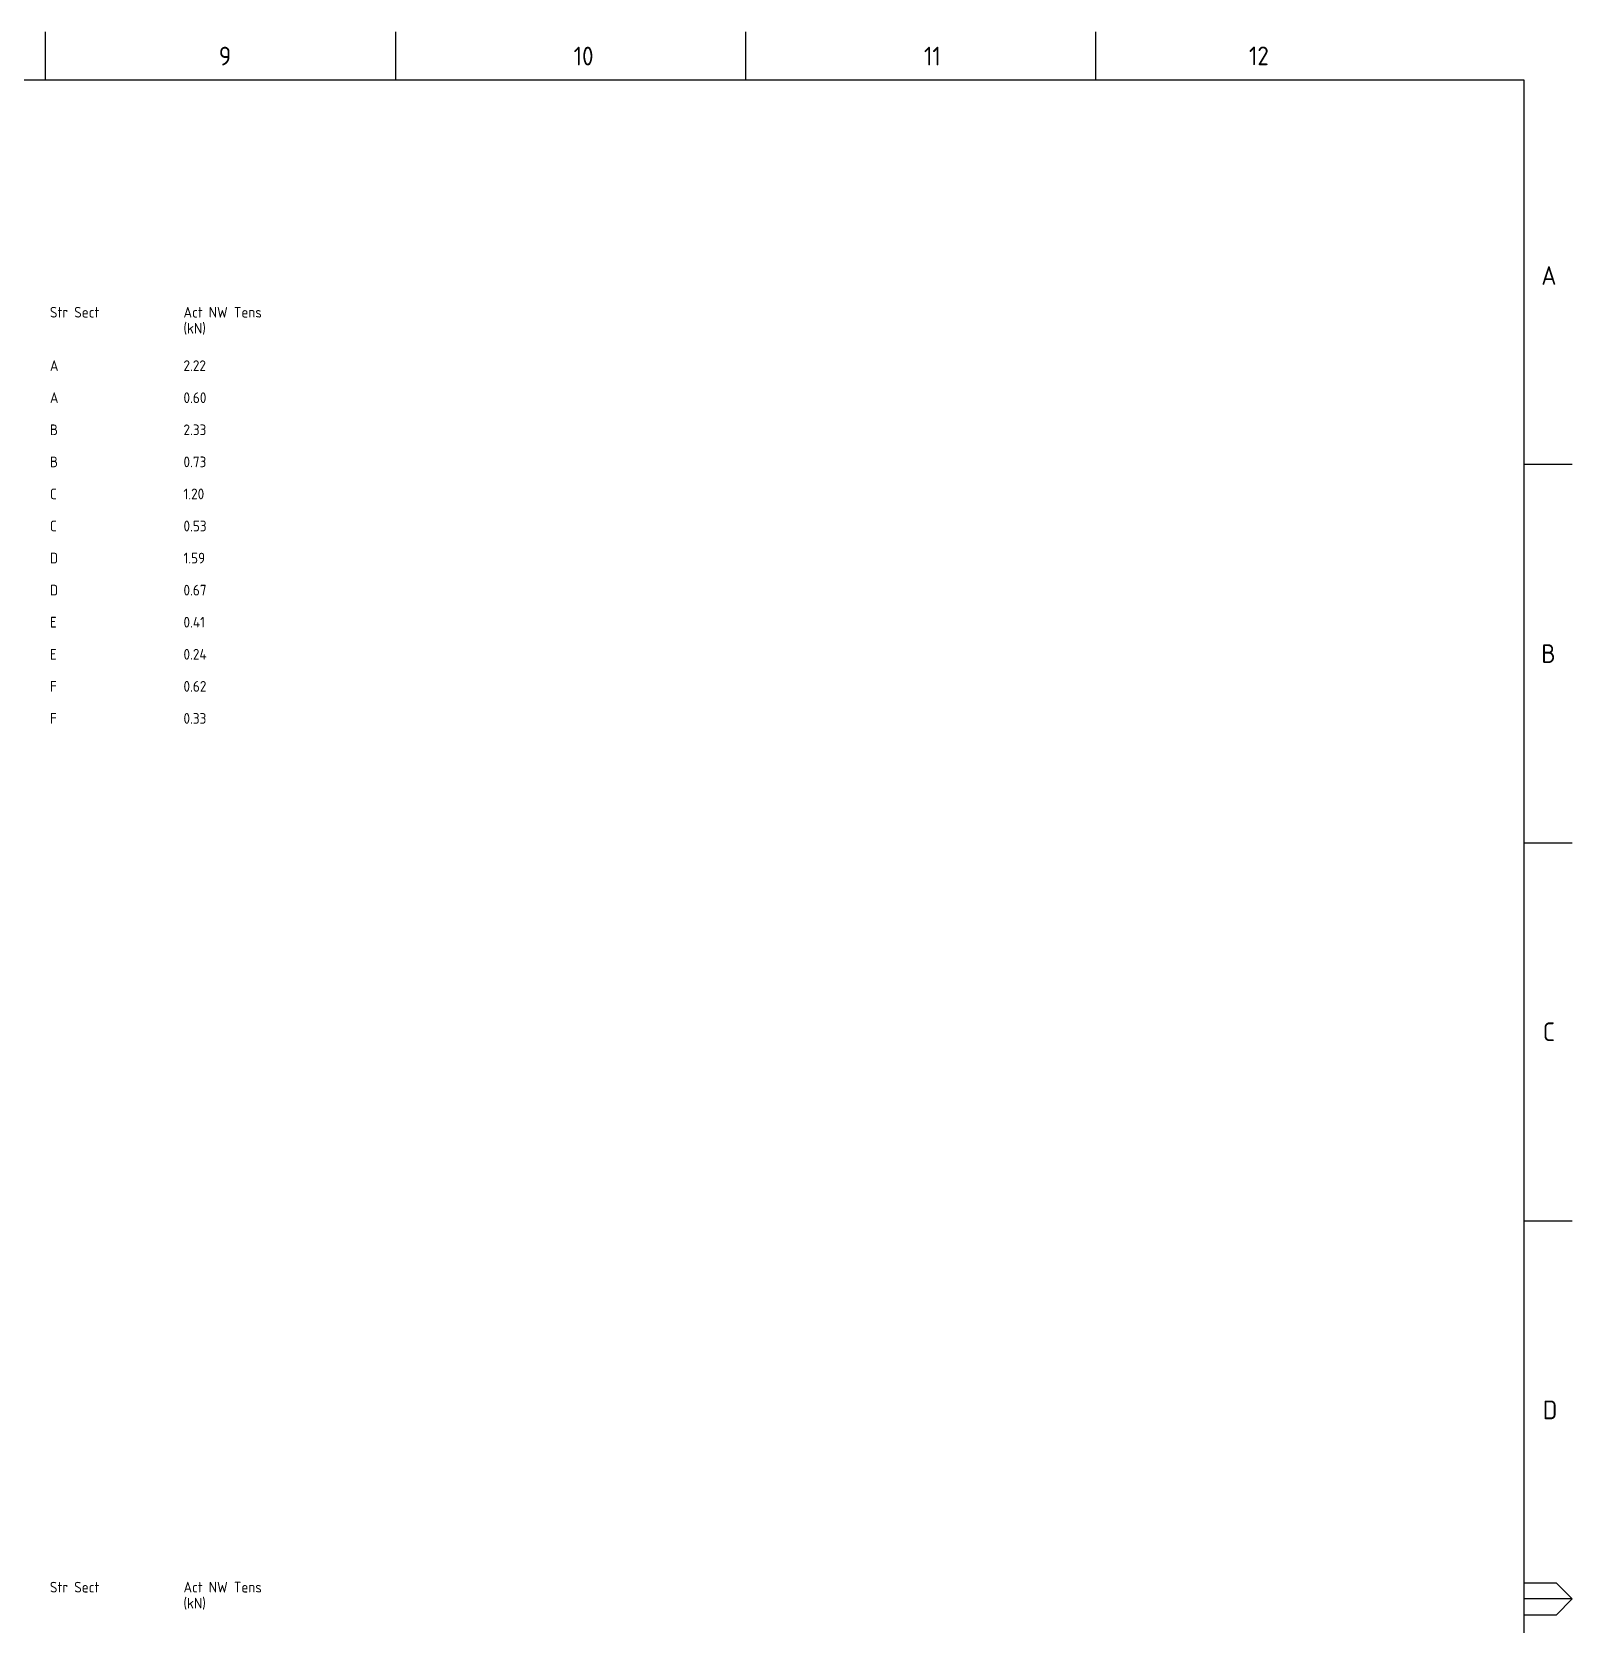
# Paper-space layout 'Retic4' of a CAD drawing. Header units: metres, sheet in millimetres. Extents: x -9 to 825, y -5 to 581.
# Drawn here: x 536.4 to 824.6, y 283 to 581.1 of the extents above; entities that cross this region are included whole.
import ezdxf
from ezdxf.enums import TextEntityAlignment as Align

# ---------------------------------------------------------------- set-up
doc = ezdxf.new("R2010")
doc.units = ezdxf.units.M
doc.layers.get('0').update_dxf_attribs({"color": 6})
doc.layers.add('Notes', color=7, linetype='Continuous')
doc.layers.add('SupportsUG_SP_EXT', color=7, linetype='Continuous')
doc.styles.add('iecISOCP', font='isocp.shx')
doc.styles.add('ISOCP', font='isocp.shx', dxfattribs={"height": 1.75})

# ---------------------------------------------------------------- blocks, each defined once
blk = doc.blocks.new('A1_FRAME_TITLE')
at = {"layer": 'Notes', "linetype": 'Continuous'}
for p, q in [((547.7, 574.39), (547.7, 583.39)), ((613.21, 574.39), (613.21, 583.39)), ((678.72, 574.39), (678.72, 583.39)), ((744.23, 574.39), (744.23, 583.39)), ((833.35, 502.43), (824.35, 502.43)), ((824.37, 431.68), (833.35, 431.68)), ((824.35, 360.93), (833.35, 360.93)), ((824.37, 293.18), (830.35, 293.18)), ((830.35, 293.18), (833.35, 290.18)), ((833.35, 290.18), (824.35, 290.18)), ((833.35, 290.18), (830.35, 287.18)), ((830.35, 287.18), (824.37, 287.18))]:
    blk.add_line(p, q, dxfattribs=at)
at = {"layer": 'Notes', "color": 3, "linetype": 'Continuous'}
blk.add_line((824.37, 5.97), (824.37, 574.39), dxfattribs=at)
at = {"layer": 'Notes', "color": 3, "linetype": 'Continuous', "flags": 128}
blk.add_lwpolyline([(824.37, 574.39), (149.5, 574.39)], dxfattribs=at)
at = {"layer": 'Notes', "color": 7, "style": 'iecISOCP'}
for s, p in [('9', (580.11, 577.12)), ('10', (646.5, 577.12)), ('11', (712.06, 577.12)), ('12', (772.87, 577.16)), ('A', (827.58, 536.06)), ('B', (827.58, 465.31)), ('C', (827.87, 394.56)), ('D', (827.87, 323.81))]:
    blk.add_text(s, height=3.5, dxfattribs=at).set_placement(p)
for tag, p in [('CAP_NO', (513.19, 43.46)), ('IE_NUM', (513.05, 37.81)), ('REF_No_1', (335.24, 32.31)), ('REF_1', (362.52, 32.31)), ('GEN_WO', (441.71, 31.76)), ('HV_SWITCH', (513.46, 32.16)), ('REF_No_2', (335.24, 26.31)), ('REF_2', (362.52, 26.31)), ('OH_WO', (441.71, 25.81)), ('UBD_REF', (513.05, 25.83)), ('REF_No_3', (335.24, 20.31)), ('REF_3', (362.52, 20.31)), ('UG_WO', (441.71, 20.05)), ('GIS_MAP_No', (513.05, 20.04)), ('REF_No_4', (335.24, 14.31)), ('REF_4', (362.52, 14.31)), ('SUB_WO', (441.71, 13.81)), ('HV_OP_DIAG', (513.33, 14.2)), ('LGA', (512.95, 7.78))]:
    blk.add_attdef(tag, p, '', height=2.5, dxfattribs=at)
at = {"layer": 'Notes', "style": 'iecISOCP'}
for tag, p in [('T1', (684.37, 39.47)), ('T2', (684.37, 34.35)), ('T3', (684.37, 28.92)), ('T4', (684.37, 23.66)), ('T5', (684.37, 18.23)), ('T6', (684.37, 12.97))]:
    blk.add_attdef(tag, text='', height=3.5, dxfattribs=at).set_placement(p, align=Align.CENTER)
at = {"layer": 'Notes', "color": 7, "style": 'iecISOCP'}
for tag, p in [('scale', (567.76, 33.27)), ('DRAWN', (567.76, 24.93)), ('DATE', (567.76, 16.88)), ('CHD', (567.76, 8.37)), ('DESIGN', (605.62, 9.15))]:
    blk.add_attdef(tag, text='', height=2.5, dxfattribs=at).set_placement(p, align=Align.CENTER)
at = {"layer": 'Notes', "color": 4, "style": 'iecISOCP'}
blk.add_attdef('NUM', text='', height=7, dxfattribs=at).set_placement((792.37, 20.12), align=Align.MIDDLE_CENTER)
at = {"layer": 'Notes', "color": 1, "style": 'iecISOCP'}
blk.add_attdef('REV', text='', height=5, dxfattribs=at).set_placement((820.05, 17.1), align=Align.CENTER)
at = {"layer": 'Notes', "color": 7, "style": 'iecISOCP'}
for tag, p in [('NS', (790.71, 8.12)), ('SHTS', (805.41, 8.12))]:
    blk.add_attdef(tag, text='', height=2.5, dxfattribs=at).set_placement(p, align=Align.MIDDLE)
at = {"layer": 'Notes', "style": 'iecISOCP'}
blk.add_attdef('ExportID', (9.08, 2.39), '', height=2.5, dxfattribs=at)
at = {"layer": 'Notes', "style": 'iecISOCP', "flags": 1}
for tag, p in [('ProjectType', (14.17, -26.8)), ('ProjectNumber', (23.56, -26.82)), ('DrawingNumber', (35.51, -26.8)), ('ProjectDescription', (47.56, -26.83)), ('ExportDate', (60.28, -26.79)), ('ExportUserName', (69.15, -26.8)), ('DesignerCompanyName', (81.48, -26.79)), ('ExportAreaOfInterest', (97.1, -26.81)), ('GIS_SUCCESS', (112, -26.78)), ('CAD_SUCCESS', (121.79, -26.78)), ('DEPOTCODE', (132.11, -26.88)), ('ExportCategories', (140.08, -26.8)), ('Comments', (154.38, -26.88))]:
    blk.add_attdef(tag, p, '', height=1, dxfattribs=at)

psp = doc.layouts.new('Retic4')

# ---------------------------------------------------------------- block references
at = {"layer": 'SupportsUG_SP_EXT'}
psp.add_blockref('A1_FRAME_TITLE', (-8.74, -2.32), dxfattribs=at)

# ---------------------------------------------------------------- texts
at = {"color": 7, "linetype": 'Continuous', "style": 'ISOCP'}
for s, p in [('Str Sect', (539.75, 527.62)), ('Act NW Tens', (564.75, 527.62)), ('(kN)', (564.75, 524.62)), ('A', (539.75, 517.62)), ('2.22', (564.75, 517.62)), ('A', (539.75, 511.62)), ('0.60', (564.75, 511.62)), ('B', (539.75, 505.62)), ('2.33', (564.75, 505.62)), ('B', (539.75, 499.62)), ('0.73', (564.75, 499.62)), ('C', (539.75, 493.62)), ('1.20', (564.75, 493.62)), ('C', (539.75, 487.62)), ('0.53', (564.75, 487.62)), ('D', (539.75, 481.62)), ('1.59', (564.75, 481.62)), ('D', (539.75, 475.62)), ('0.67', (564.75, 475.62)), ('E', (539.75, 469.62)), ('0.41', (564.75, 469.62)), ('E', (539.75, 463.62)), ('0.24', (564.75, 463.62)), ('F', (539.75, 457.62)), ('0.62', (564.75, 457.62)), ('F', (539.75, 451.62)), ('0.33', (564.75, 451.62)), ('Str Sect', (539.75, 289.07)), ('Act NW Tens', (564.75, 289.07)), ('(kN)', (564.75, 286.07))]:
    psp.add_text(s, height=2, dxfattribs=at).set_placement(p)

doc.saveas('drawing.dxf')
